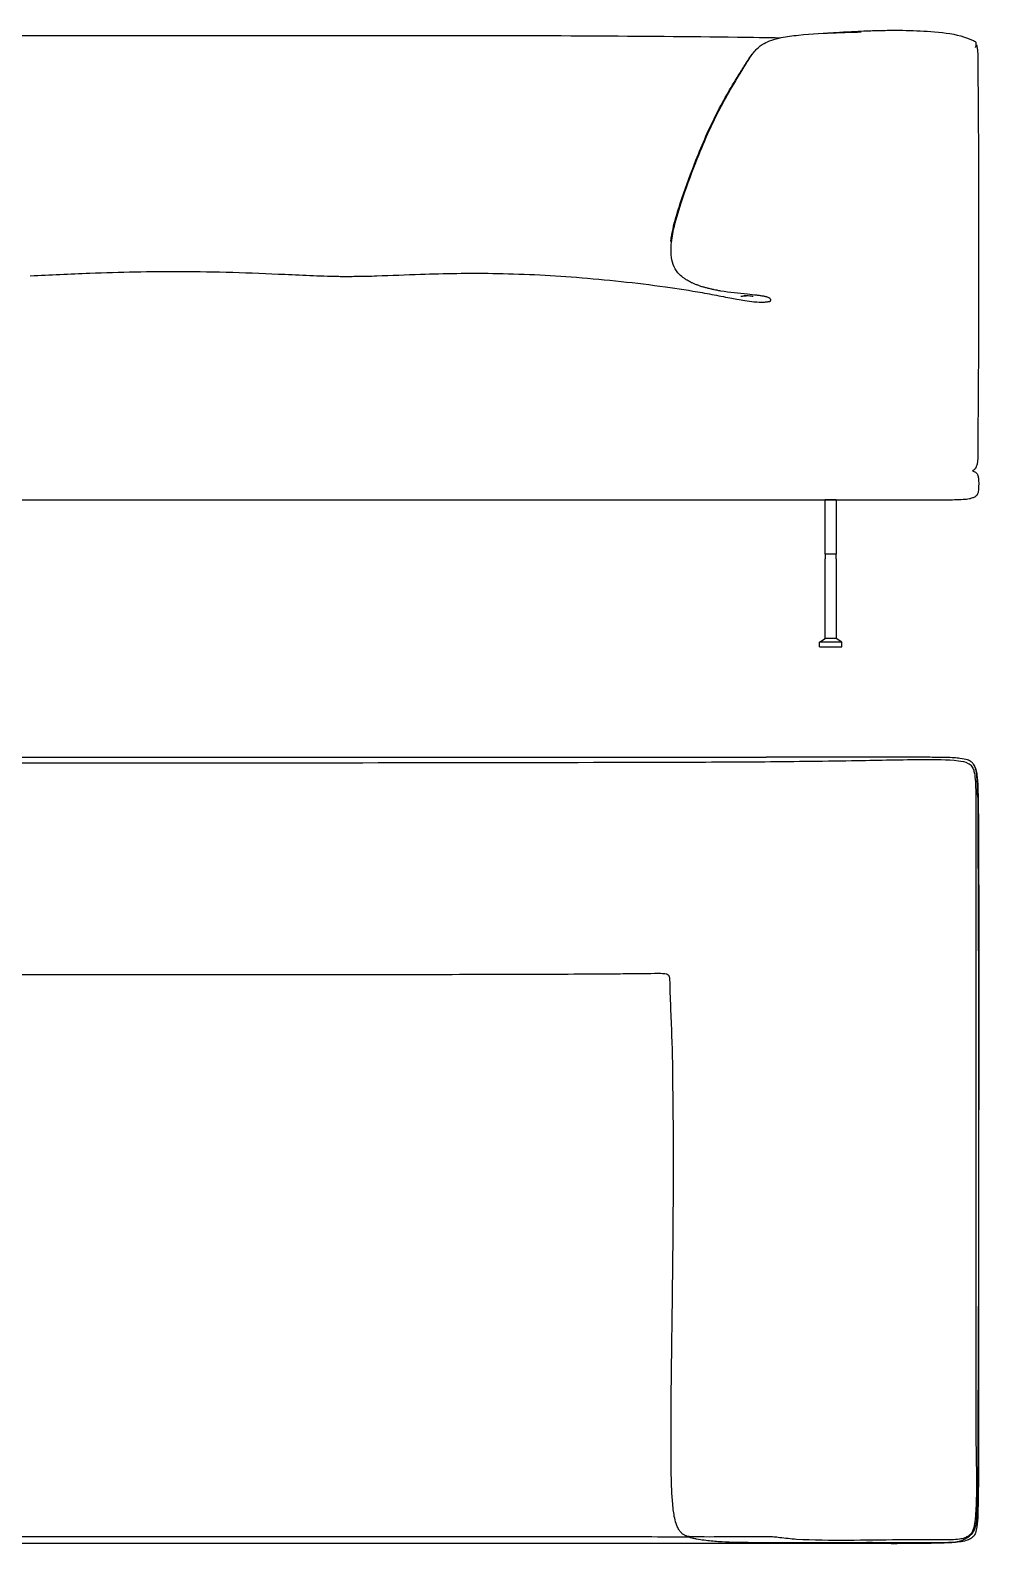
# Model space of a CAD drawing. Header units: millimetres. Extents: x 82 to 2296, y 80 to 3113.
# Drawn here: x 1021 to 2046, y 1478 to 3113 of the extents above; entities that cross this region are included whole.
import ezdxf

# ---------------------------------------------------------------- set-up
doc = ezdxf.new("R2010")
doc.units = ezdxf.units.MM
doc.header["$LTSCALE"] = 8
doc.layers.add('Visible (ISO)', color=7, linetype='Continuous', lineweight=25)

msp = doc.modelspace()

# ---------------------------------------------------------------- linework, layer by layer
at = {"layer": 'Visible (ISO)'}
for p, q in [((1361.6, 2847.4), (1361.6, 2847.4)), ((1891.5, 2605.9), (1879.5, 2605.9)), ((1879.5, 2552), (1879.5, 2605.9)), ((1891.5, 2605.9), (1891.5, 2552)), ((1879.5, 2547), (1879.5, 2552)), ((1891.5, 2552), (1891.5, 2547)), ((1891.5, 2547), (1879.5, 2547)), ((1879.5, 2547), (1879.5, 2542)), ((1879.5, 2456), (1879.5, 2542)), ((1891.5, 2542), (1891.5, 2547)), ((1891.5, 2542), (1891.5, 2456)), ((1873.5, 2452), (1879.5, 2456)), ((1891.5, 2456), (1879.5, 2456)), ((1897.5, 2452), (1891.5, 2456)), ((1873.5, 2447), (1873.5, 2452)), ((1897.5, 2452), (1873.5, 2452)), ((1873.5, 2447), (1897.5, 2447)), ((1897.5, 2447), (1897.5, 2452)), ((780.6, 2327.6), (1815.9, 2327.6)), ((1995.2, 2327.5), (1995.2, 2327.5)), ((1875.5, 1478.6), (1820.6, 1478.6)), ((1820.6, 1478.6), (1875.5, 1478.6)), ((1995.1, 1478.6), (1875.5, 1478.6)), ((1984.1, 1478.6), (1995.1, 1478.6)), ((2005.5, 1478.6), (1995.1, 1478.6))]:
    msp.add_line(p, q, dxfattribs=at)
for points, knots in [([(780.6, 3109.2), (813.9, 3108.9), (847.2, 3108.6), (956.8, 3107.8), (1033.2, 3107.7), (1164.9, 3107.9), (1220.3, 3107.8), (1336, 3107.6), (1396.4, 3107.6), (1513.1, 3107.7), (1569.6, 3107.7), (1679.1, 3107.1), (1732.1, 3106.7), (1784.8, 3106)], [0, 0, 0, 0, 10.000006, 10.000006, 32.905871, 32.905871, 49.515289, 49.515289, 67.618119, 67.618119, 84.563208, 84.563208, 100.449611, 100.449611, 100.449611, 100.449611]), ([(1850.7, 3108.1), (1865.2, 3109.6), (1879.9, 3110.2), (1900.3, 3111.1), (1907.9, 3111.3), (1915.1, 3111.5), (1916.8, 3111.6), (1918.4, 3111.7), (1918.7, 3111.7), (1918.7, 3111.7)], [0, 0, 0, 0, 5.833171, 5.833171, 10.254278, 10.254278, 12.034314, 12.034314, 13.203402, 13.203402, 13.203402, 13.203402]), ([(1880.1, 3110.2), (1881.4, 3110.3), (1882.7, 3110.4), (1890.2, 3110.9), (1895.7, 3111.3), (1905.6, 3111.9), (1910, 3112.1), (1919.1, 3112.6), (1923.6, 3112.7), (1934.2, 3113.1), (1940.4, 3113.2), (1952.3, 3113.4), (1957.9, 3113.4), (1973.6, 3113.2), (1983.7, 3112.8), (2005, 3111.2), (2016.2, 3110), (2026.2, 3107.2)], [4.65625, 4.65625, 4.65625, 4.65625, 5.384795, 5.384795, 9.116176, 9.116176, 11.853967, 11.853967, 13.788969, 13.788969, 15.744666, 15.744666, 17.452262, 17.452262, 20.472871, 20.472871, 23.914409, 23.914409, 23.914409, 23.914409]), ([(1767, 2831.5), (1765.5, 2831.8), (1764.1, 2832), (1761.7, 2832.5), (1760.7, 2832.7), (1758.5, 2833.1), (1757.4, 2833.4), (1755.6, 2833.8), (1754.9, 2834), (1753.4, 2834.3), (1752.8, 2834.5), (1751.4, 2834.9), (1750.9, 2835), (1749.6, 2835.3), (1749.3, 2835.5), (1748.2, 2835.8), (1747.7, 2835.9), (1746.2, 2836.4), (1749.2, 2835.1), (1740.7, 2838.2), (1740.2, 2838.4), (1739.1, 2838.9), (1738.7, 2839), (1737.7, 2839.4), (1737.2, 2839.7), (1736.1, 2840.1), (1735.7, 2840.3), (1734.5, 2840.9), (1733.7, 2841.3), (1732, 2842.2), (1731.2, 2842.6), (1729.3, 2843.8), (1728.2, 2844.5), (1725.4, 2846.6), (1723.7, 2848), (1719.9, 2851.9), (1717.9, 2854.6), (1715, 2860.8), (1714, 2864.3), (1713, 2871.6), (1712.9, 2875.5), (1713.5, 2885.6), (1714.5, 2891.9), (1718, 2907.8), (1720.9, 2917.3), (1728.9, 2941.5), (1734.2, 2956), (1748.1, 2991.4), (1757.1, 3012.2), (1776.1, 3047.7), (1785.4, 3062.8), (1795.2, 3078.8), (1795.8, 3079.7), (1796.9, 3081.5), (1797.3, 3082.2), (1798.4, 3083.9), (1799, 3084.8), (1800.1, 3086.4), (1800.6, 3087.1), (1801.7, 3088.5), (1802.3, 3089.3), (1803.9, 3091.2), (1804.8, 3092.2), (1808.1, 3095.5), (1810.5, 3097.4), (1818.3, 3101.8), (1824.8, 3103.9), (1838, 3106.6), (1844.3, 3107.4), (1850.7, 3108.1)], [0, 0, 0, 0, 0.463014, 0.463014, 0.830104, 0.830104, 1.371525, 1.371525, 1.916937, 1.916937, 2.781501, 2.781501, 4.624832, 4.624832, 8.465665, 8.465665, 17.178533, 17.178533, 28.294076, 28.294076, 28.908763, 28.908763, 29.198645, 29.198645, 29.488195, 29.488195, 29.667512, 29.667512, 29.950576, 29.950576, 30.233268, 30.233268, 30.628275, 30.628275, 31.293054, 31.293054, 32.346094, 32.346094, 33.438979, 33.438979, 34.624862, 34.624862, 36.538309, 36.538309, 39.531472, 39.531472, 44.183271, 44.183271, 50.93384, 50.93384, 56.378984, 56.378984, 56.724415, 56.724415, 56.989366, 56.989366, 57.341104, 57.341104, 57.667689, 57.667689, 58.1329, 58.1329, 58.982661, 58.982661, 61.13673, 61.13673, 64.35238, 64.35238, 66.935011, 66.935011, 66.935011, 66.935011]), ([(2026.2, 3107.2), (2030.3, 3106), (2034.3, 3104.7), (2039.3, 3102.5), (2040.8, 3101.9), (2042.1, 3100.9), (2042.3, 3100.7), (2042.5, 3100.4), (2042.6, 3100.3), (2042.6, 3100.2), (2042.6, 3100.2), (2042.6, 3100.1), (2042.6, 3100.1), (2042.6, 3100.1), (2042.6, 3100.1), (2042.6, 3100), (2042.6, 3100), (2042.6, 3099.8), (2042.6, 3099.7), (2042.6, 3099.4), (2042.6, 3098.4), (2042.6, 3096.7), (2042.6, 3096.4), (2042.5, 3095.9), (2042.4, 3095.7), (2042.3, 3095.4), (2042.2, 3095.3), (2042.1, 3095.2), (2042.1, 3095.1), (2042, 3095), (2041.9, 3095), (2041.9, 3095), (2041.9, 3095), (2041.9, 3095), (2041.9, 3095), (2041.9, 3094.9), (2041.9, 3094.9), (2041.9, 3094.9), (2041.9, 3094.9), (2041.9, 3094.9), (2041.9, 3094.9), (2041.9, 3094.9), (2041.9, 3094.9), (2041.9, 3094.9), (2041.9, 3094.9), (2041.9, 3094.9), (2041.9, 3094.9), (2041.9, 3094.9), (2041.9, 3094.9), (2041.9, 3094.9), (2041.9, 3094.9), (2041.9, 3094.9), (2041.9, 3094.9), (2041.9, 3094.9), (2041.9, 3094.9), (2041.9, 3094.9)], [0, 0, 0, 0, 1.400621, 1.400621, 1.969288, 1.969288, 2.11339, 2.11339, 2.265252, 2.265252, 2.404982, 2.404982, 2.823843, 2.823843, 4.080207, 4.080207, 7.849283, 7.849283, 19.156512, 19.156512, 36.118634, 36.118634, 39.147291, 39.147291, 40.283082, 40.283082, 40.708999, 40.708999, 41.028477, 41.028477, 41.058432, 41.058432, 41.067165, 41.067165, 41.069351, 41.069351, 41.07045, 41.07045, 41.070724, 41.070724, 41.070861, 41.070861, 41.070998, 41.070998, 41.071136, 41.071136, 41.071273, 41.071273, 41.07155, 41.07155, 41.072103, 41.072103, 41.076587, 41.076587, 41.140957, 41.140957, 41.140957, 41.140957]), ([(2042.6, 3098.4), (2042.7, 3098.2), (2042.9, 3097.9), (2043.3, 3097), (2043.5, 3096.3), (2044, 3094.3), (2044.1, 3092.9), (2044.3, 3090.5), (2044.4, 3089.5), (2044.5, 3087.1), (2044.5, 3085.8), (2044.6, 3083.2), (2044.6, 3081.9), (2044.7, 3079.2), (2044.7, 3077.7), (2044.7, 3072.2), (2044.7, 3068), (2044.8, 3051.5), (2044.9, 3039.1), (2045.2, 2997), (2045.4, 2967.7), (2045.5, 2915.4), (2045.5, 2892.3), (2045.5, 2853.9), (2045.5, 2839.5), (2045.5, 2811.8), (2045.5, 2798.4), (2045.2, 2754.1), (2045, 2723.2), (2044.7, 2680.8), (2044.7, 2669.2), (2044.6, 2653.2), (2044.7, 2648.8), (2043.6, 2643.8), (2043.5, 2643.1), (2043, 2642), (2042.9, 2641.5), (2042.6, 2640.9), (2042.5, 2640.8), (2042.4, 2640.6), (2042.3, 2640.5), (2042.2, 2640.3), (2042.2, 2640.2), (2042.1, 2640), (2042, 2639.9), (2041.9, 2639.8), (2041.9, 2639.7), (2041.8, 2639.7), (2041.8, 2639.6), (2041.6, 2639.4), (2041.4, 2639.2), (2040.8, 2638.5), (2040.3, 2638.1), (2039.5, 2637.5), (2039.2, 2637.3), (2038.8, 2637.1)], [79.848423, 79.848423, 79.848423, 79.848423, 79.968796, 79.968796, 80.26496, 80.26496, 80.862187, 80.862187, 81.309831, 81.309831, 81.746607, 81.746607, 82.129493, 82.129493, 82.566155, 82.566155, 83.811154, 83.811154, 87.546009, 87.546009, 96.517767, 96.517767, 103.768697, 103.768697, 108.080013, 108.080013, 112.0883, 112.0883, 121.357718, 121.357718, 124.833769, 124.833769, 126.139483, 126.139483, 126.36391, 126.36391, 126.506291, 126.506291, 126.553562, 126.553562, 126.588996, 126.588996, 126.624543, 126.624543, 126.695949, 126.695949, 126.837361, 126.837361, 126.998045, 126.998045, 127.265527, 127.265527, 128.067881, 128.067881, 128.644841, 128.644841, 128.644841, 128.644841]), ([(2042.6, 3099.8), (2042.6, 3099.8), (2042.6, 3099.8), (2042.6, 3099.5), (2042.6, 3098.9), (2042.6, 3098.4)], [45.857799, 45.857799, 45.857799, 45.857799, 46.034306, 46.034306, 57.128017, 57.128017, 57.128017, 57.128017]), ([(1712.8, 2885.2), (1712.8, 2885.2), (1712.8, 2885.2), (1712.8, 2885.2), (1712.8, 2885.2), (1712.8, 2885.4), (1712.8, 2885.6), (1712.9, 2886), (1712.9, 2886.3), (1713, 2886.9), (1713.1, 2887.4), (1713.2, 2888.7), (1713.4, 2889.5), (1713.8, 2892.2), (1714.2, 2894), (1715.4, 2899.8), (1716.3, 2903.8), (1719.7, 2916.1), (1722.3, 2924.4), (1729.8, 2946.2), (1734.7, 2959.7), (1746.9, 2990.5), (1754.4, 3007.7), (1770.4, 3039.1), (1778.9, 3053.6), (1790.1, 3071.3), (1792.5, 3075.2), (1796.7, 3081.8), (1798.5, 3084.6), (1801.5, 3088.4), (1802.2, 3089.4), (1803.4, 3090.6), (1803.7, 3091), (1804.1, 3091.4)], [29.636304, 29.636304, 29.636304, 29.636304, 29.65466, 29.65466, 29.700317, 29.700317, 29.792675, 29.792675, 29.883589, 29.883589, 30.032103, 30.032103, 30.308208, 30.308208, 30.869505, 30.869505, 32.08501, 32.08501, 34.699208, 34.699208, 39.059355, 39.059355, 44.860152, 44.860152, 50.294851, 50.294851, 51.794647, 51.794647, 52.921349, 52.921349, 53.294356, 53.294356, 53.439417, 53.439417, 53.439417, 53.439417]), ([(1020.6, 2848.1), (1042, 2848.9), (1063.4, 2850), (1117.5, 2852.1), (1150.2, 2852.9), (1220.5, 2852.6), (1258.2, 2851.3), (1306.1, 2849.1), (1316.3, 2848.6), (1326.5, 2848.2)], [0, 0, 0, 0, 6.441065, 6.441065, 16.242781, 16.242781, 27.544409, 27.544409, 30.622144, 30.622144, 30.622144, 30.622144]), ([(1326.5, 2848.2), (1331.6, 2848), (1336.7, 2847.8), (1345.1, 2847.6), (1348.4, 2847.5), (1353.3, 2847.4), (1355, 2847.4), (1358.3, 2847.4), (1360, 2847.4), (1361.6, 2847.4)], [0, 0, 0, 0, 1.531257, 1.531257, 2.521403, 2.521403, 3.018954, 3.018954, 3.516514, 3.516514, 3.516514, 3.516514]), ([(1361.6, 2847.4), (1363.3, 2847.4), (1365, 2847.4), (1369, 2847.4), (1371.4, 2847.4), (1380.9, 2847.5), (1388, 2847.7), (1395.1, 2847.9)], [0, 0, 0, 0, 0.500152, 0.500152, 1.230604, 1.230604, 3.354158, 3.354158, 3.354158, 3.354158]), ([(1395.1, 2847.9), (1410.9, 2848.5), (1426.6, 2849.2), (1468.4, 2850.5), (1494.4, 2851), (1550.5, 2850.2), (1580.7, 2848.7), (1643, 2843.8), (1675.1, 2840.5), (1707.1, 2836)], [0, 0, 0, 0, 4.736429, 4.736429, 12.53763, 12.53763, 21.606951, 21.606951, 31.30031, 31.30031, 31.30031, 31.30031]), ([(1707.1, 2836), (1720.3, 2834.2), (1733.6, 2832.1), (1750.2, 2829.2), (1753.8, 2828.5), (1760.7, 2827.2), (1764, 2826.6), (1770.6, 2825.3), (1773.8, 2824.7), (1779.5, 2823.5), (1782, 2823.1), (1787.6, 2822), (1790.2, 2821.6), (1796.4, 2820.6), (1799.7, 2820.2), (1807.1, 2819.5), (1810.3, 2819.4), (1814.6, 2819.6), (1816, 2819.7), (1817.8, 2820), (1818.2, 2820.1), (1819.1, 2820.3), (1819.6, 2820.3), (1820.5, 2821), (1820.5, 2821.1), (1820.7, 2821.2), (1820.7, 2821.3), (1820.8, 2821.4), (1820.8, 2821.4), (1820.9, 2821.5), (1820.9, 2821.5), (1820.9, 2821.6), (1820.9, 2821.6), (1820.9, 2821.7), (1820.9, 2821.7), (1820.9, 2821.8), (1821, 2821.8), (1821, 2821.9), (1821, 2822), (1820.9, 2822.3), (1820.8, 2822.5), (1820.2, 2823.3), (1819.5, 2823.7), (1817.9, 2824.6), (1817, 2824.9), (1815.6, 2825.3), (1815.1, 2825.5), (1814.5, 2825.7), (1814.4, 2825.7), (1814.2, 2825.7), (1814.2, 2825.7), (1814.2, 2825.7)], [0, 0, 0, 0, 4.004135, 4.004135, 5.128584, 5.128584, 6.235157, 6.235157, 7.592178, 7.592178, 9.072255, 9.072255, 11.476617, 11.476617, 15.125309, 15.125309, 21.1041, 21.1041, 24.599538, 24.599538, 25.856086, 25.856086, 26.800368, 26.800368, 26.877216, 26.877216, 26.927373, 26.927373, 26.952517, 26.952517, 26.965095, 26.965095, 26.9778, 26.9778, 26.984085, 26.984085, 26.996812, 26.996812, 27.022376, 27.022376, 27.124899, 27.124899, 27.53191, 27.53191, 27.93874, 27.93874, 28.242045, 28.242045, 28.443412, 28.443412, 28.547554, 28.547554, 28.547554, 28.547554]), ([(1816.7, 2825), (1816.7, 2825), (1816.7, 2825), (1816.5, 2825.1), (1816.2, 2825.1), (1815.6, 2825.3), (1815.2, 2825.4), (1814.3, 2825.6), (1813.8, 2825.7), (1812.2, 2826), (1810.9, 2826.2), (1808.3, 2826.6), (1807, 2826.8), (1802.3, 2827.3), (1798.9, 2827.7), (1786, 2829), (1776.1, 2830), (1767, 2831.5)], [59.071622, 59.071622, 59.071622, 59.071622, 59.098567, 59.098567, 59.324561, 59.324561, 59.541178, 59.541178, 59.742993, 59.742993, 60.150268, 60.150268, 60.551285, 60.551285, 61.57051, 61.57051, 64.456179, 64.456179, 64.456179, 64.456179]), ([(2038.8, 2637.1), (2039.4, 2636.9), (2039.9, 2636.7), (2041.6, 2635.9), (2042.5, 2635.3), (2043.7, 2634.1), (2044, 2633.6), (2044.6, 2632.5), (2044.8, 2631.8), (2045.2, 2629.9), (2045.3, 2628.6), (2045.6, 2625.2), (2045.5, 2623.2), (2045.5, 2619), (2045.4, 2616.9), (2044.9, 2613.6), (2044.6, 2612.5), (2043.7, 2610.8), (2043.2, 2610.3), (2042, 2609.3), (2041.3, 2608.9), (2039.4, 2608), (2038.2, 2607.7), (2036.8, 2607.4)], [-1.7849, -1.7849, -1.7849, -1.7849, -1.583427, -1.583427, -1.035245, -1.035245, -0.640874, -0.640874, -0.187481, -0.187481, 0.762265, 0.762265, 2.362265, 2.362265, 3.962265, 3.962265, 4.762265, 4.762265, 5.178503, 5.178503, 5.589069, 5.589069, 6, 6, 6, 6]), ([(254.2, 2607.4), (257.1, 2606.8), (260.9, 2606.4), (278, 2605.7), (286.5, 2605.9), (359.4, 2605.9), (404, 2605.9), (630.8, 2605.9), (1517.1, 2605.9), (1946.7, 2605.9), (1918.1, 2605.9), (2001.4, 2605.9), (2008.7, 2605.7), (2028.5, 2606.3), (2033.4, 2606.6), (2036.8, 2607.4)], [-2, -2, -2, -2, -1.166855, -1.166855, 0.833145, 0.833145, 2, 2, 4, 4, 5, 5, 7, 7, 8, 8, 8, 8]), ([(440.3, 2327.6), (531, 2327.6), (621.6, 2327.6), (1007, 2327.6), (1301.6, 2327.6), (1669.5, 2327.6), (1742.7, 2327.6), (1815.9, 2327.6)], [18.662276, 18.662276, 18.662276, 18.662276, 45.857908, 45.857908, 134.260527, 134.260527, 156.214501, 156.214501, 156.214501, 156.214501]), ([(1814.3, 2322.8), (1847.7, 2323.1), (1881, 2323.5), (1938.4, 2324.5), (1962.4, 2325.1), (1998.9, 2325.2), (2011.3, 2325.4), (2027.3, 2323.4), (2031.1, 2322.8), (2035.6, 2320.2), (2036.8, 2319.2), (2038.9, 2316.7), (2039.6, 2315.1), (2040.6, 2311.9), (2041, 2310.3), (2041.7, 2305.4), (2041.9, 2302), (2042.5, 2289.9), (2042.5, 2281.1), (2042.6, 2252.4), (2042.6, 2232.5), (2042.6, 2153.1), (2042.6, 2093.6), (2042.6, 1886.3), (2042.6, 1738.6), (2042.6, 1561.8), (2044.3, 1532.4), (2041.6, 1503.5)], [0, 0, 0, 0, 10.000121, 10.000121, 17.211558, 17.211558, 20.932542, 20.932542, 22.034069, 22.034069, 22.495904, 22.495904, 23.005755, 23.005755, 23.507782, 23.507782, 24.512372, 24.512372, 27.156433, 27.156433, 33.113423, 33.113423, 50.984469, 50.984469, 95.294854, 95.294854, 104.042863, 104.042863, 104.042863, 104.042863]), ([(1995.2, 2327.5), (1989.3, 2327.6), (1982.4, 2327.6), (1966.8, 2327.6), (1957.9, 2327.6), (1937.9, 2327.6), (1926.7, 2327.6), (1901.2, 2327.6), (1886.8, 2327.6), (1854.4, 2327.6), (1836.2, 2327.6), (1815.9, 2327.6)], [14, 14, 14, 14, 14.6, 14.6, 15.2, 15.2, 15.8, 15.8, 16.4, 16.4, 17, 17, 17, 17]), ([(2018.6, 2326.9), (2017.4, 2327), (2016.2, 2327.1), (2013.5, 2327.2), (2012.2, 2327.2), (2009.2, 2327.3), (2007.7, 2327.4), (2004.4, 2327.4), (2002.7, 2327.5), (1999.1, 2327.5), (1997.2, 2327.5), (1995.2, 2327.5)], [13, 13, 13, 13, 13.2, 13.2, 13.4, 13.4, 13.6, 13.6, 13.8, 13.8, 14, 14, 14, 14]), ([(2043.7, 2305.8), (2043.4, 2309.5), (2043, 2312.5), (2041.7, 2317.1), (2040.9, 2318.9), (2039.2, 2321.2), (2038.3, 2322.1), (2036.3, 2323.5), (2035, 2324.2), (2031.4, 2325.4), (2028.8, 2326), (2023.3, 2326.6), (2021.1, 2326.8), (2018.6, 2326.9)], [9, 9, 9, 9, 9.8, 9.8, 10.6, 10.6, 11.167177, 11.167177, 11.775105, 11.775105, 12.56138, 12.56138, 13, 13, 13, 13]), ([(780.6, 2321.9), (814, 2321.8), (847.3, 2321.7), (980.6, 2321.4), (1080.6, 2321.7), (1357.8, 2321.6), (1535, 2321.9), (1746.3, 2322.4), (1780.3, 2322.6), (1814.3, 2322.8)], [0, 0, 0, 0, 10, 10, 40.000094, 40.000094, 93.158117, 93.158117, 103.370874, 103.370874, 103.370874, 103.370874]), ([(2041.5, 2317.3), (2042, 2316.4), (2042.3, 2315.4), (2043.1, 2312.5), (2043.4, 2310.6), (2044.2, 2304.2), (2044.4, 2299.7), (2045.1, 2283.6), (2045.1, 2271.9), (2045.5, 2230.2), (2045.5, 2200.2), (2045.6, 2080.1), (2045.5, 1990), (2045.5, 1830.4), (2045.5, 1760.9), (2045.5, 1656.6), (2045.5, 1621.9), (2045.4, 1569.7), (2045.3, 1552.3), (2045, 1526.3), (2044.9, 1517.6), (2044.4, 1504.5), (2044.2, 1500.1), (2043.2, 1493.5), (2042.8, 1491.2), (2041.5, 1487.8), (2040.9, 1486.7), (2039.2, 1484.5), (2038, 1483.6), (2036.8, 1482.9)], [0.708873, 0.708873, 0.708873, 0.708873, 1.0141, 1.0141, 1.602096, 1.602096, 2.947745, 2.947745, 6.441951, 6.441951, 15.452441, 15.452441, 42.483573, 42.483573, 63.333866, 63.333866, 73.759016, 73.759016, 78.972847, 78.972847, 81.583255, 81.583255, 82.900073, 82.900073, 83.588472, 83.588472, 83.973356, 83.973356, 84.411816, 84.411816, 84.411816, 84.411816]), ([(2044.4, 2287.1), (2044.4, 2288.7), (2044.4, 2290.2), (2044.3, 2293.1), (2044.3, 2294.4), (2044.2, 2297), (2044.2, 2298.3), (2044.1, 2300.6), (2044, 2301.7), (2043.9, 2303.8), (2043.8, 2304.8), (2043.7, 2305.8)], [8, 8, 8, 8, 8.2, 8.2, 8.4, 8.4, 8.6, 8.6, 8.8, 8.8, 9, 9, 9, 9]), ([(2044.4, 2287.1), (2044.4, 2288.7), (2044.4, 2290.2), (2044.3, 2293.1), (2044.3, 2294.4), (2044.2, 2297), (2044.2, 2298.3), (2044.1, 2300.6), (2044, 2301.7), (2043.9, 2303.8), (2043.8, 2304.8), (2043.7, 2305.8)], [8, 8, 8, 8, 8.2, 8.2, 8.4, 8.4, 8.6, 8.6, 8.8, 8.8, 9, 9, 9, 9]), ([(2044.4, 2287.1), (2044.7, 2271.1), (2044.6, 2255), (2044.9, 2171.1), (2045.3, 2103.2), (2045.5, 2012.6), (2045.5, 1990), (2045.5, 1959.8), (2045.5, 1952.3), (2045.5, 1911.4), (2045.5, 1878), (2045.4, 1775.6), (2045, 1706.5), (2044.7, 1618.6), (2044.7, 1599.8), (2044.6, 1571.5), (2044.6, 1562.1), (2044.6, 1548), (2044.5, 1543.3), (2044.5, 1536.2), (2044.5, 1533.8), (2044.4, 1529), (2044.4, 1526.8), (2044.4, 1524.4)], [0, 0, 0, 0, 4.815869, 4.815869, 25.19062, 25.19062, 31.982164, 31.982164, 34.246003, 34.246003, 44.246261, 44.246261, 64.973572, 64.973572, 70.62399, 70.62399, 73.449188, 73.449188, 74.859706, 74.859706, 75.601599, 75.601599, 76.359173, 76.359173, 76.359173, 76.359173]), ([(1658, 2093.3), (1624.7, 2093), (1591.4, 2092.9), (1470.9, 2092.5), (1383.7, 2092.5), (1149.3, 2092.5), (1002.2, 2092.5), (830.2, 2092.5), (805.4, 2092.5), (780.6, 2092.6)], [0, 0, 0, 0, 10.00028, 10.00028, 36.154522, 36.154522, 80.301744, 80.301744, 87.741843, 87.741843, 87.741843, 87.741843]), ([(1848.6, 1482.2), (1842.5, 1482.6), (1836.5, 1483.3), (1828.4, 1484.3), (1826.1, 1484.6), (1822.2, 1484.9), (1820.4, 1485), (1816.8, 1485.1), (1815, 1485.1), (1811.8, 1485), (1810.4, 1485), (1806.3, 1485), (1803.9, 1485), (1794.8, 1484.9), (1788.5, 1484.9), (1767, 1484.9), (1752.3, 1484.6), (1734.3, 1485.1), (1730.9, 1485), (1727.2, 1486.9), (1727, 1487.1), (1726.4, 1487.5), (1726.1, 1487.7), (1725.4, 1488.2), (1725, 1488.5), (1724.1, 1489.4), (1723.6, 1490), (1722.5, 1491.3), (1721.9, 1492.1), (1720.6, 1494.3), (1719.9, 1495.8), (1718.3, 1499.9), (1717.6, 1502.5), (1715.9, 1510.2), (1715.3, 1515.3), (1713.9, 1530.9), (1713.6, 1541.4), (1712.9, 1571.3), (1713, 1590.6), (1713.3, 1647.9), (1713.8, 1685.8), (1715.5, 1807.4), (1716.2, 1891.1), (1714.9, 1994.6), (1714.6, 2014.5), (1713.4, 2044.5), (1712.9, 2054.7), (1712.3, 2070), (1712.2, 2075.1), (1712, 2083), (1712.1, 2085.9), (1711.6, 2089.1), (1711.6, 2089.6), (1711.4, 2090.3), (1711.3, 2090.5), (1711, 2091.1), (1710.9, 2091.3), (1710.5, 2091.8), (1710.3, 2092), (1709.8, 2092.4), (1709.6, 2092.6), (1708.8, 2093), (1708.2, 2093.1), (1706.9, 2093.4), (1706.1, 2093.5), (1703.2, 2093.7), (1701.1, 2093.8), (1693.9, 2093.7), (1688.7, 2093.6), (1675, 2093.4), (1666.5, 2093.4), (1658, 2093.3)], [0, 0, 0, 0, 1.813667, 1.813667, 2.503441, 2.503441, 3.095767, 3.095767, 3.857407, 3.857407, 4.692986, 4.692986, 6.472348, 6.472348, 11.130431, 11.130431, 22.781254, 22.781254, 26.281376, 26.281376, 26.513964, 26.513964, 26.66149, 26.66149, 26.847336, 26.847336, 27.09619, 27.09619, 27.390177, 27.390177, 27.869461, 27.869461, 28.698762, 28.698762, 30.232703, 30.232703, 33.395455, 33.395455, 39.192168, 39.192168, 50.572321, 50.572321, 75.674567, 75.674567, 81.639198, 81.639198, 84.691492, 84.691492, 86.220074, 86.220074, 87.08137, 87.08137, 87.228506, 87.228506, 87.314196, 87.314196, 87.405314, 87.405314, 87.496966, 87.496966, 87.588237, 87.588237, 87.770846, 87.770846, 88.017574, 88.017574, 88.683276, 88.683276, 90.236663, 90.236663, 92.783844, 92.783844, 92.783844, 92.783844]), ([(2043.3, 1503.5), (2043.4, 1504.5), (2043.5, 1505.6), (2043.7, 1507.9), (2043.8, 1509.2), (2044, 1511.8), (2044, 1513.2), (2044.2, 1516.1), (2044.2, 1517.7), (2044.3, 1520.9), (2044.3, 1522.6), (2044.4, 1524.4)], [-2, -2, -2, -2, -1.8, -1.8, -1.6, -1.6, -1.4, -1.4, -1.2, -1.2, -1, -1, -1, -1]), ([(2044.3, 1522.5), (2044.3, 1521.8), (2044.3, 1521.1), (2044.3, 1519.3), (2044.2, 1518.5), (2044.2, 1516.6), (2044.2, 1516.2), (2044.1, 1515), (2044.1, 1514.3), (2044, 1512.9), (2044, 1512.4), (2043.9, 1511), (2043.9, 1510.1), (2043.7, 1508.2), (2043.7, 1507.1), (2043.5, 1505.2), (2043.4, 1504.2), (2043.3, 1503.3)], [6.289063, 6.289063, 6.289063, 6.289063, 7.664891, 7.664891, 8.733869, 8.733869, 9.052611, 9.052611, 9.406422, 9.406422, 9.596466, 9.596466, 9.876783, 9.876783, 10.187693, 10.187693, 10.468443, 10.468443, 10.468443, 10.468443]), ([(2044, 1512), (2044, 1512.8), (2044.1, 1513.7), (2044.2, 1516.1), (2044.2, 1517.7), (2044.3, 1520.9), (2044.3, 1522.6), (2044.4, 1524.4)], [-1.5262671, -1.5262671, -1.5262671, -1.5262671, -1.4, -1.4, -1.2, -1.2, -1, -1, -1, -1]), ([(2043.3, 1503.3), (2042.8, 1499.2), (2042, 1495), (2039.2, 1489.7), (2038, 1488.2), (2035.3, 1485.4), (2033.6, 1484), (2031.5, 1482.9), (2031.3, 1482.8), (2031, 1482.6)], [0, 0, 0, 0, 1.238365, 1.238365, 1.788948, 1.788948, 2.424331, 2.424331, 2.505782, 2.505782, 2.505782, 2.505782]), ([(2041.6, 1503.5), (2041.3, 1500.7), (2041, 1497.9), (2040, 1493.8), (2039.5, 1492.4), (2038.6, 1490.4), (2038.2, 1489.7), (2037.2, 1488.4), (2036.6, 1487.8), (2036, 1487.2)], [0, 0, 0, 0, 0.838237, 0.838237, 1.279251, 1.279251, 1.514247, 1.514247, 1.759958, 1.759958, 1.759958, 1.759958]), ([(2043.3, 1503.5), (2043, 1501.4), (2042.7, 1499.6), (2042, 1496.5), (2041.6, 1495.2), (2040.8, 1492.9), (2040.3, 1491.8), (2039.3, 1490.1), (2038.7, 1489.3), (2037.6, 1487.9), (2037, 1487.3), (2036.3, 1486.7)], [-2, -2, -2, -2, -1.6, -1.6, -1.2, -1.2, -0.8, -0.8, -0.4, -0.4, 0, 0, 0, 0]), ([(1852.6, 1477.6), (1761.3, 1477.6), (1670, 1477.6), (1284, 1477.6), (989.3, 1477.6), (621.2, 1477.6), (547.9, 1477.6), (437.8, 1477.6), (401.1, 1477.6), (346, 1477.7), (327.7, 1477.7), (300.1, 1477.9), (291, 1478), (277.2, 1478.5), (272.6, 1478.7), (263.3, 1479.8), (258.4, 1480.5), (254.3, 1482.9)], [18.473559, 18.473559, 18.473559, 18.473559, 45.860723, 45.860723, 134.269094, 134.269094, 156.286938, 156.286938, 167.295861, 167.295861, 172.800536, 172.800536, 175.554655, 175.554655, 176.938119, 176.938119, 178.355469, 178.355469, 178.355469, 178.355469]), ([(1710.9, 1484.7), (1677.6, 1484.9), (1644.3, 1484.9), (1535, 1484.9), (1459, 1484.9), (1301.7, 1484.9), (1220.4, 1484.9), (1019.6, 1484.9), (900.1, 1484.9), (780.6, 1484.9)], [0, 0, 0, 0, 10.000294, 10.000294, 32.790223, 32.790223, 57.187262, 57.187262, 93.033182, 93.033182, 93.033182, 93.033182]), ([(1740.9, 1477.6), (1707.5, 1477.6), (1674.2, 1477.6), (1540.9, 1477.6), (1440.9, 1477.6), (1154.1, 1477.6), (967.4, 1477.6), (780.6, 1477.6)], [0, 0, 0, 0, 10, 10, 40.000003, 40.000003, 96.021879, 96.021879, 96.021879, 96.021879]), ([(1733.3, 1484.3), (1732.2, 1484.6), (1731.3, 1484.9), (1729.9, 1485.6), (1729.4, 1485.8), (1729, 1486.1)], [0, 0, 0, 0, 0.4642495, 0.4642495, 0.7392193, 0.7392193, 0.7392193, 0.7392193]), ([(1748.9, 1481.2), (1746.2, 1481.5), (1743.4, 1482), (1739.4, 1482.7), (1738.1, 1483), (1735.5, 1483.6), (1734.3, 1483.9), (1733.3, 1484.3)], [0, 0, 0, 0, 0.870131, 0.870131, 1.312288, 1.312288, 1.772614, 1.772614, 1.772614, 1.772614]), ([(2010.3, 1478.6), (2001.7, 1478), (1993, 1477.9), (1966.5, 1477.5), (1948.6, 1477.6), (1887.3, 1477.6), (1843.9, 1477.6), (1780.7, 1477.6), (1760.8, 1477.6), (1740.9, 1477.6)], [0.511413, 0.511413, 0.511413, 0.511413, 3.107095, 3.107095, 8.468108, 8.468108, 21.48579, 21.48579, 27.455247, 27.455247, 27.455247, 27.455247]), ([(1820.6, 1478.6), (1812.6, 1478.6), (1804.4, 1478.6), (1785.4, 1478.8), (1774.6, 1479), (1764, 1479.7)], [0, 0, 0, 0, 2.693087, 2.693087, 6.396695, 6.396695, 6.396695, 6.396695]), ([(2024.8, 1482.4), (2021.9, 1482), (2018.9, 1481.8), (2010.7, 1481.6), (2005.6, 1481.6), (1986.7, 1481.6), (1973, 1481.6), (1922.4, 1481.6), (1885.4, 1480.1), (1848.6, 1482.2)], [0, 0, 0, 0, 0.893233, 0.893233, 2.450649, 2.450649, 6.550135, 6.550135, 17.63161, 17.63161, 17.63161, 17.63161]), ([(1945.5, 1478.6), (1942.9, 1478.6), (1940.1, 1478.6), (1937.5, 1478.6), (1932.8, 1478.7), (1928.3, 1478.7), (1924.3, 1478.7)], [0.7780675, 0.7780675, 0.7780675, 0.7780675, 0.8591782, 0.8591782, 0.8591782, 1, 1, 1, 1]), ([(2036.8, 1482.9), (2035.2, 1482), (2033.6, 1481.4), (2029.5, 1480.2), (2027.1, 1479.8), (2019.2, 1478.7), (2013.7, 1478.4), (2003.1, 1478.1), (1998.1, 1478), (1993, 1477.9)], [0, 0, 0, 0, 0.527441, 0.527441, 1.264706, 1.264706, 2.912583, 2.912583, 4.435241, 4.435241, 4.435241, 4.435241]), ([(2024.3, 1479.9), (2021.8, 1479.3), (2019.3, 1479), (2014.1, 1478.7), (2011.4, 1478.6), (2008.2, 1478.6), (2007.7, 1478.6), (2006.9, 1478.6), (2006.6, 1478.6), (2006.2, 1478.6), (2006, 1478.6), (2005.8, 1478.6), (2005.8, 1478.6), (2005.7, 1478.6), (2005.6, 1478.6), (2005.6, 1478.6), (2005.6, 1478.6), (2005.5, 1478.6), (2005.5, 1478.6), (2005.5, 1478.6), (2005.5, 1478.6), (2005.5, 1478.6), (2005.5, 1478.6), (2005.5, 1478.6), (2005.5, 1478.6), (2005.5, 1478.6), (2005.5, 1478.6), (2005.5, 1478.6), (2005.5, 1478.6), (2005.5, 1478.6), (2005.5, 1478.6), (2005.5, 1478.6), (2005.5, 1478.6), (2005.5, 1478.6), (2005.5, 1478.6), (2005.5, 1478.6), (2005.5, 1478.6), (2005.5, 1478.6)], [0, 0, 0, 0, 0.752097, 0.752097, 1.610209, 1.610209, 1.793156, 1.793156, 1.884728, 1.884728, 1.930525, 1.930525, 1.953425, 1.953425, 1.964876, 1.964876, 1.970601, 1.970601, 1.973463, 1.973463, 1.974894, 1.974894, 1.97561, 1.97561, 1.975968, 1.975968, 1.976147, 1.976147, 1.976236, 1.976236, 1.976281, 1.976281, 1.976303, 1.976303, 1.976315, 1.976315, 1.976326, 1.976326, 1.976326, 1.976326]), ([(2036.3, 1486.7), (2036.3, 1486.7), (2036.3, 1486.7), (2036.3, 1486.6), (2036.2, 1486.6), (2036.2, 1486.6), (2036.1, 1486.5), (2036, 1486.4), (2036, 1486.4), (2035.8, 1486.2), (2035.6, 1486), (2035.2, 1485.7), (2035, 1485.5), (2033.8, 1484.5), (2032.9, 1483.8), (2030.6, 1482.4), (2029.3, 1481.7), (2026.8, 1480.6), (2025.5, 1480.2), (2024.3, 1479.9)], [0, 0, 0, 0, 0.008431, 0.008431, 0.016787, 0.016787, 0.033294, 0.033294, 0.065701, 0.065701, 0.129113, 0.129113, 0.25405, 0.25405, 0.705519, 0.705519, 1.160655, 1.160655, 1.552091, 1.552091, 1.552091, 1.552091]), ([(2036, 1487.2), (2035.2, 1486.5), (2034.3, 1485.8), (2032.2, 1484.6), (2031, 1484.1), (2028.2, 1483.1), (2026.5, 1482.7), (2024.8, 1482.4)], [0, 0, 0, 0, 0.338682, 0.338682, 0.744418, 0.744418, 1.272639, 1.272639, 1.272639, 1.272639])]:
    msp.add_open_spline(points, degree=3, knots=knots, dxfattribs=at)
for points in [[(1784.8, 3106), (1800.4, 3105.8), (1816, 3105.5), (1831.5, 3105.3)], [(1788.5, 2826), (1791.1, 2826.1), (1793.5, 2826.4), (1796.4, 2826.6)], [(1790.8, 2826.5), (1792.4, 2826.5), (1794, 2826.7), (1796.4, 2826.6)], [(1796.4, 2826.6), (1798.7, 2826.6), (1799.6, 2826.4), (1800.1, 2826.4)], [(1796.4, 2826.6), (1798.9, 2826.4), (1800.5, 2826), (1801.8, 2825.8)], [(1732.5, 1484.5), (1725.3, 1484.6), (1718.1, 1484.6), (1710.9, 1484.7)], [(1764, 1479.7), (1759.2, 1480), (1754.1, 1480.5), (1748.9, 1481.2)]]:
    msp.add_open_spline(points, degree=3, dxfattribs=at)

doc.saveas('drawing.dxf')
